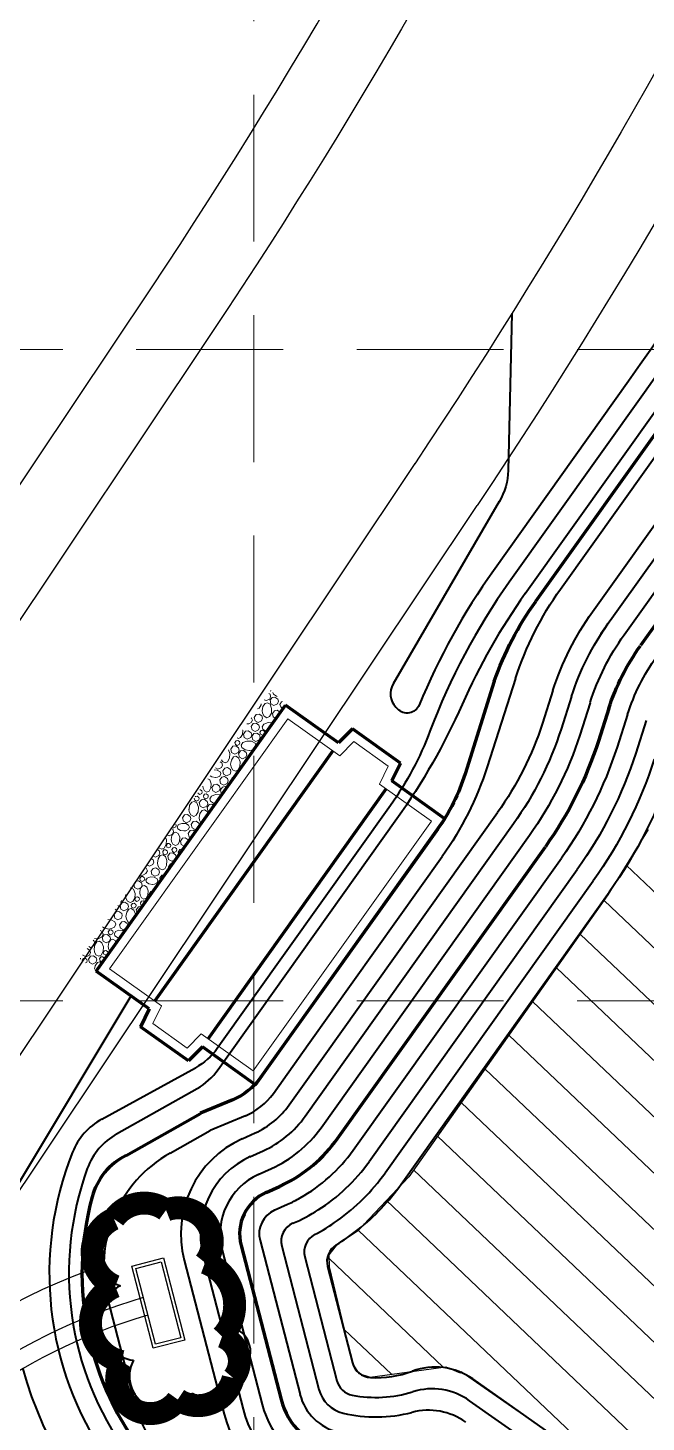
# Model space of a CAD drawing. Header units: inches. Extents: x -5337 to 1057, y 15227 to 19227.
# Drawn here: x -1975 to -1880.3, y 17062.5 to 17276 of the extents above; entities that cross this region are included whole.
import ezdxf

# ---------------------------------------------------------------- set-up
doc = ezdxf.new("R2010")
doc.units = ezdxf.units.IN
doc.header["$LTSCALE"] = 150
doc.header["$MEASUREMENT"] = 0
doc.linetypes.add('DASHED2', pattern=[0.375, 0.25, -0.125])
doc.linetypes.add('HIDDEN', pattern=[0.375, 0.25, -0.125])
for name, color, linetype in [('BASE', 7, 'Continuous'), ('COMT-MIN', 84, 'Continuous'), ('CONT-MJR', 84, 'Continuous'), ('ECB', 84, 'Continuous'), ('ESMT', 7, 'DASHED2'), ('grid', 7, 'HIDDEN'), ('Level 2', 7, 'Continuous'), ('PAVING', 7, 'Continuous'), ('ROW', 7, 'Continuous'), ('STORM', 7, 'Continuous'), ('STORM INLET', 7, 'Continuous')]:
    doc.layers.add(name, color=color, linetype=linetype)

# ---------------------------------------------------------------- blocks, each defined once
blk = doc.blocks.new('A$C18F678FE')
at = {"layer": 'BASE', "color": 170, "lineweight": 40, "const_width": 3.51}
blk.add_lwpolyline([(24.74, 19.3, 0.520567), (24.74, 19.3, 0.765195), (25.16, 29.3, 0.417879), (18.11, 33.3, 0.6649), (11.77, 25.13, 0.744833), (5.31, 15.53, 0.975642), (8.29, 5.64, 0.520567), (16.97, 2.85, 0.520567), (19.64, 8.87, 0.540264), (24.74, 19.3)], format="xyb", close=True, dxfattribs=at)

msp = doc.modelspace()

# ---------------------------------------------------------------- linework, layer by layer
at = {"color": 5}
for p, q in [((-1880.01, 17153.21), (-1886.16, 17143.2)), ((-1883.38, 17147.73), (-1807.66, 17075.73)), ((-1886.16, 17143.2), (-1916.67, 17100.03)), ((-1886.77, 17142.33), (-1811.02, 17070.31)), ((-1890.42, 17137.18), (-1814.39, 17064.88)), ((-1894.06, 17132.02), (-1817.76, 17059.46)), ((-1897.71, 17126.86), (-1821.12, 17054.04)), ((-1901.35, 17121.7), (-1824.49, 17048.61)), ((-1905, 17116.54), (-1827.86, 17043.19)), ((-1908.64, 17111.39), (-1831.22, 17037.77)), ((-1912.29, 17106.23), (-1835.05, 17032.78)), ((-1915.94, 17101.07), (-1841.27, 17030.07)), ((-1916.67, 17100.03), (-1924.46, 17091.73)), ((-1920.08, 17096.39), (-1850.11, 17029.85)), ((-1924.46, 17091.73), (-1927.77, 17089.53)), ((-1924.36, 17091.83), (-1882.69, 17052.21)), ((-1927.77, 17089.53), (-1928.89, 17088.1)), ((-1928.89, 17088.1), (-1928.84, 17086.23)), ((-1928.87, 17087.5), (-1911.41, 17070.89)), ((-1928.84, 17086.23), (-1925.29, 17071.4)), ((-1926.55, 17076.67), (-1919.33, 17069.8)), ((-1925.29, 17071.4), (-1924.29, 17069.89)), ((-1924.29, 17069.89), (-1922.6, 17069.36)), ((-1922.6, 17069.36), (-1911.01, 17070.95)), ((-1911.01, 17070.95), (-1908.82, 17069.99)), ((-1908.82, 17069.99), (-1908.63, 17070.19)), ((-1908.63, 17070.19), (-1850.43, 17029.84))]:
    msp.add_line(p, q, dxfattribs=at)
at = {"layer": 'BASE', "color": 170, "lineweight": 40}
msp.add_line((-1947.42, 17088.12), (-1947.42, 17088.12), dxfattribs=at)
msp.add_line((-1947.42, 17088.12), (-1947.42, 17088.12), dxfattribs=at)
for centre, radius, start, end in [((-1956.99, 17090.76), 5.7, 58.959, 149.6751), ((-1951.75, 17090.98), 5.19, 326.584, 116.2762), ((-1959.2, 17088.72), 5.61, 118.7895, 253.2693), ((-1949.27, 17081.44), 6.94, 321.0463, 74.5693), ((-1958.12, 17077.94), 6.04, 116.5497, 263.2696), ((-1944.92, 17073.19), 4.02, 324.9009, 74.9009), ((-1954.26, 17069.52), 5.17, 152.0513, 329.2258), ((-1947.13, 17071.75), 5.56, 241.024, 351.024)]:
    msp.add_arc(centre, radius, start, end, dxfattribs=at)
at = {"layer": 'COMT-MIN', "color": 5, "linetype": 'Continuous', "lineweight": 40}
for p, q in [((-1900.88, 17232.23), (-1901.45, 17208.2)), ((-1883.02, 17221.86), (-1903.71, 17192.82)), ((-1880.58, 17220.12), (-1901.27, 17191.08)), ((-1898.83, 17189.34), (-1878.14, 17218.38)), ((-1893.44, 17190.01), (-1874.88, 17216.06)), ((-1888.55, 17186.53), (-1869.99, 17212.58)), ((-1887.24, 17183.2), (-1867.55, 17210.84)), ((-1883.7, 17183), (-1865.1, 17209.1)), ((-1902.81, 17203.41), (-1919.05, 17175.52)), ((-1900.31, 17176.31), (-1904.66, 17162.8)), ((-1894.6, 17174.47), (-1896.2, 17169.5)), ((-1918.65, 17171.96), (-1918.38, 17171.68)), ((-1891.75, 17173.55), (-1893.35, 17168.58)), ((-1888.89, 17172.63), (-1890.49, 17167.67)), ((-1883.18, 17170.8), (-1884.78, 17165.83)), ((-1880.32, 17169.88), (-1881.92, 17164.91)), ((-1919.49, 17156.9), (-1946, 17119.68)), ((-1945.86, 17116.44), (-1918.48, 17154.87)), ((-1929.62, 17118.55), (-1903.08, 17155.8)), ((-1900.63, 17154.06), (-1932.54, 17109.28)), ((-1930.1, 17107.53), (-1898.19, 17152.32)), ((-1932.06, 17120.29), (-1911.54, 17149.1)), ((-1925.17, 17104.11), (-1893.3, 17148.84)), ((-1922.74, 17102.35), (-1890.86, 17147.1)), ((-1920.3, 17100.61), (-1888.42, 17145.36)), ((-1917.84, 17098.89), (-1885.97, 17143.62)), ((-1977.13, 17097.8), (-1959.2, 17127.72)), ((-1937.4, 17112.79), (-1932.06, 17120.29)), ((-1934.98, 17111.03), (-1929.62, 17118.55)), ((-1963.67, 17108.85), (-1949.33, 17116.72)), ((-1961.4, 17106.59), (-1949.09, 17113.53)), ((-1941.66, 17109.38), (-1947.1, 17107.1)), ((-1941.68, 17109.37), (-1947.1, 17107.1)), ((-1953.21, 17103.66), (-1947.1, 17107.1)), ((-1942.17, 17105.85), (-1940.18, 17106.75)), ((-1940.98, 17103.1), (-1938.94, 17104.02)), ((-1939.74, 17100.36), (-1937.7, 17101.29)), ((-1937.26, 17094.9), (-1935.23, 17095.82)), ((-1945.24, 17088.77), (-1939.13, 17065.18)), ((-1939.44, 17090.27), (-1933.32, 17066.69)), ((-1936.11, 17089.4), (-1930.42, 17067.44)), ((-1951.05, 17087.26), (-1944.94, 17063.68)), ((-1948.15, 17088.01), (-1942.03, 17064.43)), ((-1932.59, 17087.77), (-1927.67, 17068.79)), ((-1929.11, 17086.3), (-1925.27, 17071.52)), ((-1962.75, 17081.21), (-1958.64, 17065.4)), ((-1874.65, 17046.42), (-1906.87, 17069.07)), ((-1897.99, 17059.16), (-1907.35, 17065.74))]:
    msp.add_line(p, q, dxfattribs=at)
at = {"layer": 'COMT-MIN', "color": 5, "linetype": 'Continuous', "lineweight": 40, "extrusion": (0, 0, -1)}
for centre, radius, start, end in [((2287.79, 17510.25), 500, 199.878, 215.4686), ((2287.79, 17510.25), 497, 204.0541, 215.4688), ((1911.45, 17208.44), 10, 181.3701, 210.2223), ((1852.72, 17161), 50, 17.8315, 35.4687), ((1852.72, 17161), 44, 17.8315, 35.4687), ((1852.72, 17161), 41, 17.8315, 35.4687), ((1852.72, 17161), 38, 17.8315, 35.3799), ((1852.72, 17161), 32, 17.8315, 35.6362), ((1920.85, 17169.92), 3, 136.9966, 137.1401), ((1999.92, 17212.89), 100, 203.9085, 215.4686), ((1916.92, 17173.04), 2, 202.3823, 317.1403), ((1943.8, 17184.81), 50, 197.8318, 215.4688), ((1960.21, 17185.91), 50, 200.6314, 215.4686), ((1943.8, 17184.81), 53, 197.8318, 215.4688), ((1943.8, 17184.81), 56, 197.8318, 215.4688), ((1943.8, 17184.81), 62, 197.8318, 215.4686), ((1943.8, 17184.81), 65, 197.8318, 215.4686), ((1943.8, 17184.81), 68, 197.8318, 215.4686), ((1943.8, 17184.81), 71, 197.8318, 215.4686), ((1952.26, 17178.11), 50, 197.8316, 215.4685), ((1954.14, 17125.49), 10, 215.4686, 241.2234)]:
    msp.add_arc(centre, radius, start, end, dxfattribs=at)
at = {"layer": 'COMT-MIN', "color": 5, "linetype": 'Continuous', "lineweight": 40}
for centre, radius, start, end in [((-1819.83, 17133.05), 103, 144.5313, 157.6177), ((-1819.83, 17133.05), 100, 144.5313, 159.3686), ((-1819.83, 17133.05), 97, 144.5313, 156.0915), ((-1916.46, 17174.01), 3, 149.7777, 223.0034), ((-1954, 17122.24), 10, 299.4084, 324.5314), ((-1945.55, 17118.59), 10, 292.7526, 324.5312), ((-1945.55, 17118.59), 13, 294.3893, 324.4086), ((-1958.86, 17100.08), 10, 118.7766, 158.2421), ((-1945.55, 17118.59), 16, 294.3893, 324.5312), ((-1945.55, 17118.59), 19, 294.3893, 324.3872), ((-1956.49, 17097.88), 10, 119.4084, 160.0455), ((-1935.57, 17091.28), 16, 114.3893, 194.5402), ((-1921.71, 17085.25), 50, 158.2421, 270.6237), ((-1943.39, 17086.23), 20, 119.41, 194.5402), ((-1945.55, 17118.59), 25, 299.3493, 324.6062), ((-1921.71, 17085.25), 47, 160.0455, 271.5845), ((-1935.57, 17091.28), 13, 114.3893, 194.5402), ((-1945.55, 17118.59), 28, 302.4225, 324.5313), ((-1935.57, 17091.28), 10, 114.3893, 194.5402), ((-1945.55, 17118.59), 31, 305.3948, 324.5313), ((-1945.55, 17118.59), 34, 308.3937, 324.5908), ((-1945.55, 17118.59), 25, 294.3893, 299.3493), ((-1935.57, 17091.28), 4, 114.3893, 194.5402), ((-1945.55, 17118.59), 28, 293.4592, 302.4222), ((-1933.21, 17090.16), 3, 113.4592, 194.5402), ((-1945.55, 17118.59), 31, 297.8134, 305.3948), ((-1929.68, 17088.52), 3, 117.8134, 194.5402), ((-1945.55, 17118.59), 34, 301.5215, 308.3937), ((-1926.2, 17087.05), 3, 121.5215, 194.5402), ((-1922.37, 17072.27), 3, 194.5402, 267.0743), ((-1921.71, 17085.25), 56, 195.0043, 268.909), ((-1921.71, 17085.25), 16, 267.0743, 290.4464), ((-1912.62, 17060.89), 10, 54.8947, 110.4464), ((-1925.58, 17068.7), 5, 194.5402, 256.8422), ((-1924.76, 17069.55), 3, 194.5402, 258.9862), ((-1921.71, 17085.25), 19, 258.9862, 287.2623), ((-1913.1, 17057.56), 10, 54.8946, 107.2623), ((-1939.28, 17070.42), 20, 194.5402, 220.163), ((-1925.58, 17068.7), 14, 194.5402, 256.8422), ((-1925.58, 17068.7), 8, 194.5402, 256.8422), ((-1925.58, 17068.7), 20, 194.5402, 256.8422), ((-1925.58, 17068.7), 17, 194.5402, 256.8422), ((-1921.71, 17085.25), 22, 256.8422, 284.5713), ((-1913.66, 17054.28), 10, 54.8946, 104.5713)]:
    msp.add_arc(centre, radius, start, end, dxfattribs=at)
at = {"layer": 'CONT-MJR', "color": 5, "linetype": 'Continuous', "lineweight": 70}
for p, q in [((-1876.51, 17217.22), (-1897.24, 17188.13)), ((-1862.66, 17207.36), (-1881.19, 17181.36)), ((-1903.61, 17175.91), (-1908.04, 17161.73)), ((-1886.04, 17171.72), (-1887.63, 17166.75)), ((-1912.24, 17153.28), (-1939.35, 17115.23)), ((-1927.6, 17105.88), (-1895.75, 17150.58)), ((-1943.63, 17111.81), (-1948.54, 17109.75)), ((-1943.63, 17111.81), (-1948.54, 17109.75)), ((-1959.95, 17103.3), (-1948.58, 17109.71)), ((-1938.5, 17097.63), (-1936.46, 17098.56)), ((-1942.34, 17089.52), (-1936.22, 17065.94))]:
    msp.add_line(p, q, dxfattribs=at)
at = {"layer": 'CONT-MJR', "color": 5, "linetype": 'Continuous', "lineweight": 70, "extrusion": (0, 0, -1)}
for centre, radius, start, end in [((1856.51, 17159.11), 50, 19.6284, 35.4686), ((1852.72, 17161), 35, 17.8315, 35.5655), ((1943.8, 17184.81), 59, 197.8318, 215.4687), ((1936.68, 17170.68), 30, 197.3688, 215.4684), ((1947.5, 17121.03), 10, 215.4684, 247.248)]:
    msp.add_arc(centre, radius, start, end, dxfattribs=at)
at = {"layer": 'CONT-MJR', "color": 5, "linetype": 'Continuous', "lineweight": 70}
for centre, radius, start, end in [((-1945.55, 17118.59), 22, 296.0619, 324.6851), ((-1955.51, 17094.34), 10, 116.3641, 164.9492), ((-1921.71, 17085.25), 45, 164.9492, 272.27), ((-1935.57, 17091.28), 7, 114.3893, 194.5402), ((-1945.55, 17118.59), 22, 294.3893, 296.0619), ((-1933.69, 17094.34), 5, 116.0619, 118.2768), ((-1925.58, 17068.7), 11, 194.5402, 256.8422)]:
    msp.add_arc(centre, radius, start, end, dxfattribs=at)
at = {"layer": 'ESMT', "extrusion": (0, 0, -1)}
msp.add_arc((1931.55, 16993.86), 98, 47.9592, 70.9257, dxfattribs=at)
at = {"layer": 'grid', "color": 252, "linetype": 'HIDDEN', "lineweight": 0, "ltscale": 0.6}
for p, q in [((-1940.39, 19121.98), (-1940.39, 15630.29)), ((-5232.14, 17226.73), (952.36, 17226.73)), ((-5232.14, 17126.98), (952.36, 17126.98))]:
    msp.add_line(p, q, dxfattribs=at)
at = {"layer": 'Level 2', "color": 1, "linetype": 'Continuous', "lineweight": 13}
for p, q in [((-1938.12, 17174.05), (-1937.91, 17173.91)), ((-1937.82, 17173.58), (-1937.96, 17173.18)), ((-1937.91, 17173.91), (-1937.82, 17173.58)), ((-1937.79, 17174.42), (-1937.88, 17174.38)), ((-1937.77, 17174.49), (-1937.79, 17174.42)), ((-1937.39, 17173.94), (-1937.47, 17174.21)), ((-1936.92, 17173.61), (-1937.39, 17173.94)), ((-1936.82, 17173.59), (-1936.92, 17173.61)), ((-1939.58, 17171.78), (-1939.81, 17171.67)), ((-1939.28, 17172.31), (-1939.58, 17171.78)), ((-1939.27, 17172.43), (-1939.28, 17172.31)), ((-1939.12, 17171.38), (-1939.01, 17172.05)), ((-1939.01, 17172.05), (-1938.68, 17172.52)), ((-1938.49, 17172.94), (-1938.8, 17173.09)), ((-1938.68, 17172.52), (-1938.31, 17172.62)), ((-1937.96, 17173.18), (-1938.49, 17172.94)), ((-1938.31, 17172.62), (-1937.91, 17172.38)), ((-1937.91, 17172.99), (-1937.59, 17173.43)), ((-1937.79, 17172.46), (-1937.91, 17172.99)), ((-1937.91, 17172.38), (-1937.67, 17171.75)), ((-1937.31, 17172.22), (-1937.79, 17172.46)), ((-1937.67, 17171.75), (-1937.71, 17171.03)), ((-1937.59, 17173.43), (-1937.17, 17173.49)), ((-1936.78, 17172.46), (-1937.31, 17172.22)), ((-1937.22, 17171.4), (-1936.8, 17171.47)), ((-1937.17, 17173.49), (-1936.73, 17173.19)), ((-1936.8, 17171.47), (-1936.45, 17171.23)), ((-1936.64, 17172.86), (-1936.78, 17172.46)), ((-1936.73, 17173.19), (-1936.64, 17172.86)), ((-1936.39, 17172.35), (-1936.14, 17172.75)), ((-1936.28, 17171.99), (-1936.39, 17172.35)), ((-1936.03, 17171.81), (-1936.28, 17171.99)), ((-1936.14, 17172.75), (-1936, 17172.81)), ((-1941.15, 17169.41), (-1941.45, 17169.37)), ((-1940.78, 17169.6), (-1941.15, 17169.41)), ((-1940.8, 17170.29), (-1940.75, 17170.26)), ((-1940.79, 17168.98), (-1940.47, 17169.42)), ((-1940.61, 17169.95), (-1940.78, 17169.6)), ((-1940.75, 17170.26), (-1940.61, 17169.95)), ((-1940.47, 17169.42), (-1940.05, 17169.49)), ((-1940.34, 17170.38), (-1940.02, 17170.82)), ((-1940.21, 17169.86), (-1940.34, 17170.38)), ((-1939.74, 17169.61), (-1940.21, 17169.86)), ((-1940.05, 17169.49), (-1939.61, 17169.19)), ((-1940.02, 17170.82), (-1939.59, 17170.89)), ((-1939.2, 17169.85), (-1939.74, 17169.61)), ((-1939.59, 17170.89), (-1939.16, 17170.59)), ((-1939.06, 17170.25), (-1939.2, 17169.85)), ((-1939.16, 17170.59), (-1939.06, 17170.25)), ((-1939.06, 17171.01), (-1939.12, 17171.41)), ((-1939.1, 17168.94), (-1938.85, 17169.34)), ((-1938.83, 17170.55), (-1939.06, 17171.01)), ((-1938.85, 17169.34), (-1938.22, 17169.59)), ((-1938.4, 17170.33), (-1938.83, 17170.55)), ((-1938.01, 17170.5), (-1938.4, 17170.33)), ((-1938.22, 17169.59), (-1937.64, 17169.55)), ((-1937.71, 17171.03), (-1938.01, 17170.5)), ((-1937.55, 17170.96), (-1937.22, 17171.4)), ((-1937.42, 17170.44), (-1937.55, 17170.96)), ((-1937.12, 17170.28), (-1937.42, 17170.44)), ((-1942.75, 17167.14), (-1942.96, 17167.24)), ((-1942.41, 17167.29), (-1942.75, 17167.14)), ((-1942.14, 17167.77), (-1942.41, 17167.29)), ((-1942.1, 17168.41), (-1942.14, 17167.77)), ((-1942.11, 17168.44), (-1942.1, 17168.41)), ((-1941.99, 17167.83), (-1941.67, 17168.27)), ((-1941.87, 17167.3), (-1941.99, 17167.83)), ((-1941.39, 17167.06), (-1941.87, 17167.3)), ((-1941.67, 17168.27), (-1941.25, 17168.34)), ((-1940.86, 17167.3), (-1941.39, 17167.06)), ((-1941.25, 17168.34), (-1940.81, 17168.03)), ((-1940.72, 17167.7), (-1940.86, 17167.3)), ((-1940.81, 17168.03), (-1940.72, 17167.7)), ((-1940.67, 17168.46), (-1940.79, 17168.98)), ((-1940.69, 17167.47), (-1940.37, 17167.91)), ((-1940.57, 17166.95), (-1940.69, 17167.47)), ((-1940.19, 17168.22), (-1940.67, 17168.46)), ((-1940.37, 17167.91), (-1939.95, 17167.98)), ((-1939.66, 17168.46), (-1940.19, 17168.22)), ((-1939.95, 17167.98), (-1939.51, 17167.68)), ((-1939.52, 17168.86), (-1939.66, 17168.46)), ((-1939.61, 17169.19), (-1939.52, 17168.86)), ((-1939.42, 17167.34), (-1939.56, 17166.94)), ((-1939.51, 17167.68), (-1939.42, 17167.34)), ((-1939.45, 17168.11), (-1939.26, 17168.37)), ((-1939.38, 17167.79), (-1939.45, 17168.11)), ((-1939.09, 17167.65), (-1939.38, 17167.79)), ((-1939.26, 17168.37), (-1939, 17168.41)), ((-1938.99, 17168.58), (-1939.1, 17168.94)), ((-1938.94, 17167.71), (-1939.09, 17167.65)), ((-1939, 17168.41), (-1938.74, 17168.23)), ((-1938.55, 17168.27), (-1938.99, 17168.58)), ((-1938.74, 17168.23), (-1938.7, 17168.06)), ((-1944.27, 17165.4), (-1944.05, 17164.83)), ((-1943.92, 17165.51), (-1943.6, 17165.95)), ((-1943.79, 17164.99), (-1943.92, 17165.51)), ((-1943.6, 17165.95), (-1943.17, 17166.02)), ((-1943.3, 17166.54), (-1943.11, 17166.81)), ((-1943.22, 17166.23), (-1943.3, 17166.54)), ((-1942.94, 17166.08), (-1943.22, 17166.23)), ((-1943.17, 17166.02), (-1942.73, 17165.72)), ((-1943.11, 17166.81), (-1942.85, 17166.85)), ((-1942.62, 17166.23), (-1942.94, 17166.08)), ((-1942.85, 17166.85), (-1942.59, 17166.67)), ((-1942.64, 17165.38), (-1942.78, 17164.98)), ((-1942.74, 17164.79), (-1942.42, 17165.23)), ((-1942.73, 17165.72), (-1942.64, 17165.38)), ((-1942.53, 17166.47), (-1942.62, 17166.23)), ((-1942.59, 17166.67), (-1942.53, 17166.47)), ((-1942.42, 17165.23), (-1941.99, 17165.3)), ((-1942.32, 17166.11), (-1942.07, 17166.51)), ((-1942.22, 17165.75), (-1942.32, 17166.11)), ((-1941.74, 17165.41), (-1942.22, 17165.75)), ((-1942.07, 17166.51), (-1941.44, 17166.76)), ((-1941.99, 17165.3), (-1941.55, 17165)), ((-1941.07, 17165.31), (-1941.74, 17165.41)), ((-1941.44, 17166.76), (-1940.73, 17166.71)), ((-1940.7, 17165.37), (-1941.1, 17165.31)), ((-1940.73, 17166.71), (-1940.2, 17166.41)), ((-1940.56, 17165.44), (-1940.7, 17165.37)), ((-1940.09, 17166.7), (-1940.57, 17166.95)), ((-1940.2, 17166.41), (-1940.07, 17166.13)), ((-1939.56, 17166.94), (-1940.09, 17166.7)), ((-1945.56, 17163.59), (-1945.3, 17163.42)), ((-1945.21, 17163.08), (-1945.35, 17162.68)), ((-1945.21, 17163.63), (-1945.34, 17163.89)), ((-1945.3, 17163.42), (-1945.21, 17163.08)), ((-1944.78, 17163.41), (-1945.21, 17163.63)), ((-1944.4, 17163.58), (-1944.78, 17163.41)), ((-1944.1, 17164.11), (-1944.4, 17163.58)), ((-1944.05, 17164.83), (-1944.1, 17164.11)), ((-1943.94, 17163.19), (-1943.83, 17163.85)), ((-1943.88, 17162.81), (-1943.94, 17163.22)), ((-1943.83, 17163.85), (-1943.5, 17164.33)), ((-1943.31, 17164.74), (-1943.79, 17164.99)), ((-1943.5, 17164.33), (-1943.13, 17164.43)), ((-1942.78, 17164.98), (-1943.31, 17164.74)), ((-1943.13, 17164.43), (-1942.73, 17164.19)), ((-1942.61, 17164.27), (-1942.74, 17164.79)), ((-1942.73, 17164.19), (-1942.49, 17163.56)), ((-1942.13, 17164.02), (-1942.61, 17164.27)), ((-1942.49, 17163.56), (-1942.54, 17162.84)), ((-1941.6, 17164.27), (-1942.13, 17164.02)), ((-1941.46, 17164.66), (-1941.6, 17164.27)), ((-1941.55, 17165), (-1941.46, 17164.66)), ((-1947.43, 17160.96), (-1947.14, 17160.79)), ((-1947.14, 17160.79), (-1946.92, 17160.22)), ((-1946.82, 17161.26), (-1947.08, 17161.44)), ((-1946.28, 17161.17), (-1946.82, 17161.26)), ((-1946.45, 17162.34), (-1946, 17162.31)), ((-1945.98, 17161.22), (-1946.3, 17161.17)), ((-1945.88, 17162.44), (-1946.24, 17162.63)), ((-1946, 17162.31), (-1945.57, 17162.06)), ((-1945.61, 17161.4), (-1945.98, 17161.22)), ((-1945.35, 17162.68), (-1945.88, 17162.44)), ((-1945.62, 17160.79), (-1945.29, 17161.23)), ((-1945.49, 17160.27), (-1945.62, 17160.79)), ((-1945.43, 17161.76), (-1945.61, 17161.4)), ((-1945.57, 17162.06), (-1945.43, 17161.76)), ((-1945.29, 17161.23), (-1944.87, 17161.3)), ((-1945.16, 17162.18), (-1944.84, 17162.62)), ((-1945.04, 17161.66), (-1945.16, 17162.18)), ((-1944.56, 17161.42), (-1945.04, 17161.66)), ((-1944.87, 17161.3), (-1944.43, 17161)), ((-1944.84, 17162.62), (-1944.42, 17162.69)), ((-1944.03, 17161.66), (-1944.56, 17161.42)), ((-1944.43, 17161), (-1944.34, 17160.66)), ((-1944.42, 17162.69), (-1943.98, 17162.39)), ((-1943.89, 17162.06), (-1944.03, 17161.66)), ((-1943.98, 17162.39), (-1943.89, 17162.06)), ((-1943.92, 17160.75), (-1943.67, 17161.15)), ((-1943.65, 17162.36), (-1943.88, 17162.81)), ((-1943.67, 17161.15), (-1943.59, 17161.19)), ((-1943.22, 17162.14), (-1943.65, 17162.36)), ((-1942.83, 17162.31), (-1943.22, 17162.14)), ((-1942.54, 17162.84), (-1942.83, 17162.31)), ((-1948.9, 17158.72), (-1948.93, 17158.84)), ((-1948.64, 17158.58), (-1948.9, 17158.72)), ((-1948.64, 17159.26), (-1948.56, 17159.27)), ((-1948.35, 17158.71), (-1948.64, 17158.58)), ((-1948.56, 17159.27), (-1948.33, 17159.11)), ((-1948.28, 17158.93), (-1948.35, 17158.71)), ((-1948.33, 17159.11), (-1948.28, 17158.93)), ((-1948.17, 17159.55), (-1948.22, 17159.85)), ((-1947.96, 17159.14), (-1948.17, 17159.55)), ((-1947.57, 17158.94), (-1947.96, 17159.14)), ((-1947.93, 17158.62), (-1947.67, 17158.66)), ((-1947.67, 17158.66), (-1947.41, 17158.48)), ((-1947.23, 17159.1), (-1947.57, 17158.94)), ((-1946.96, 17159.57), (-1947.23, 17159.1)), ((-1946.92, 17160.22), (-1946.96, 17159.57)), ((-1946.82, 17159.63), (-1946.5, 17160.07)), ((-1946.69, 17159.11), (-1946.82, 17159.63)), ((-1946.21, 17158.86), (-1946.69, 17159.11)), ((-1946.5, 17160.07), (-1946.07, 17160.14)), ((-1945.68, 17159.11), (-1946.21, 17158.86)), ((-1946.07, 17160.14), (-1945.63, 17159.84)), ((-1945.54, 17159.51), (-1945.68, 17159.11)), ((-1945.63, 17159.84), (-1945.54, 17159.51)), ((-1945.52, 17159.27), (-1945.19, 17159.71)), ((-1945.39, 17158.75), (-1945.52, 17159.27)), ((-1945.01, 17160.02), (-1945.49, 17160.27)), ((-1945.34, 17158.72), (-1945.39, 17158.75)), ((-1945.19, 17159.71), (-1944.77, 17159.78)), ((-1944.48, 17160.26), (-1945.01, 17160.02)), ((-1944.77, 17159.78), (-1944.64, 17159.7)), ((-1944.34, 17160.66), (-1944.48, 17160.26)), ((-1943.91, 17160.73), (-1943.92, 17160.75)), ((-1950.32, 17156.27), (-1950.22, 17156.93)), ((-1950.22, 17156.93), (-1949.88, 17157.41)), ((-1949.88, 17157.41), (-1949.52, 17157.51)), ((-1949.45, 17157.7), (-1949.53, 17158.01)), ((-1949.52, 17157.51), (-1949.12, 17157.27)), ((-1949.17, 17157.55), (-1949.45, 17157.7)), ((-1949.38, 17158.21), (-1949.34, 17158.27)), ((-1949.34, 17158.27), (-1949.08, 17158.32)), ((-1948.85, 17157.69), (-1949.17, 17157.55)), ((-1949.12, 17157.27), (-1948.87, 17156.64)), ((-1949.08, 17158.32), (-1948.82, 17158.13)), ((-1948.87, 17156.64), (-1948.92, 17155.92)), ((-1948.76, 17157.93), (-1948.85, 17157.69)), ((-1948.82, 17158.13), (-1948.76, 17157.93)), ((-1948.74, 17157.32), (-1948.42, 17157.76)), ((-1948.62, 17156.79), (-1948.74, 17157.32)), ((-1948.14, 17156.55), (-1948.62, 17156.79)), ((-1948.42, 17157.76), (-1947.99, 17157.83)), ((-1947.6, 17156.79), (-1948.14, 17156.55)), ((-1948.12, 17158.35), (-1947.93, 17158.62)), ((-1948.05, 17158.04), (-1948.12, 17158.35)), ((-1947.76, 17157.89), (-1948.05, 17158.04)), ((-1947.99, 17157.83), (-1947.56, 17157.52)), ((-1947.44, 17158.04), (-1947.76, 17157.89)), ((-1947.46, 17157.19), (-1947.6, 17156.79)), ((-1947.56, 17157.52), (-1947.46, 17157.19)), ((-1947.56, 17156.6), (-1947.24, 17157.04)), ((-1947.43, 17156.08), (-1947.56, 17156.6)), ((-1947.36, 17158.27), (-1947.44, 17158.04)), ((-1947.41, 17158.48), (-1947.36, 17158.27)), ((-1947.24, 17157.04), (-1946.81, 17157.11)), ((-1947.14, 17157.92), (-1946.9, 17158.32)), ((-1947.04, 17157.56), (-1947.14, 17157.92)), ((-1946.57, 17157.22), (-1947.04, 17157.56)), ((-1946.9, 17158.32), (-1946.27, 17158.57)), ((-1946.81, 17157.11), (-1946.59, 17156.96)), ((-1946.42, 17157.2), (-1946.57, 17157.22)), ((-1946.27, 17158.57), (-1945.55, 17158.52)), ((-1945.55, 17158.52), (-1945.5, 17158.49)), ((-1951.31, 17155.01), (-1950.99, 17155.45)), ((-1951.18, 17154.49), (-1951.31, 17155.01)), ((-1950.7, 17154.25), (-1951.18, 17154.49)), ((-1950.99, 17155.45), (-1950.56, 17155.52)), ((-1950.17, 17154.49), (-1950.7, 17154.25)), ((-1950.56, 17155.52), (-1950.12, 17155.22)), ((-1950.27, 17155.89), (-1950.33, 17156.3)), ((-1950.04, 17155.44), (-1950.27, 17155.89)), ((-1950.03, 17154.89), (-1950.17, 17154.49)), ((-1950.12, 17155.22), (-1950.03, 17154.89)), ((-1949.6, 17155.22), (-1950.04, 17155.44)), ((-1949.98, 17153.99), (-1949.66, 17154.43)), ((-1949.66, 17154.43), (-1949.24, 17154.5)), ((-1949.22, 17155.39), (-1949.6, 17155.22)), ((-1949.24, 17154.5), (-1948.8, 17154.2)), ((-1948.92, 17155.92), (-1949.22, 17155.39)), ((-1948.76, 17154.99), (-1948.66, 17155.66)), ((-1948.7, 17154.62), (-1948.76, 17155.02)), ((-1948.52, 17154.25), (-1948.7, 17154.62)), ((-1948.66, 17155.66), (-1948.32, 17156.13)), ((-1948.32, 17156.13), (-1947.96, 17156.24)), ((-1947.96, 17156.24), (-1947.56, 17155.99)), ((-1947.56, 17155.99), (-1947.46, 17155.74)), ((-1947.28, 17156), (-1947.43, 17156.08)), ((-1953.36, 17152.26), (-1953.54, 17152.36)), ((-1952.83, 17152.51), (-1953.36, 17152.26)), ((-1953.05, 17151.69), (-1952.95, 17152.3)), ((-1952.95, 17152.3), (-1952.65, 17152.72)), ((-1952.87, 17153.3), (-1952.78, 17153.24)), ((-1952.69, 17152.91), (-1952.83, 17152.51)), ((-1952.78, 17153.24), (-1952.69, 17152.91)), ((-1952.68, 17153.45), (-1952.74, 17153.48)), ((-1952.36, 17153.6), (-1952.68, 17153.45)), ((-1952.65, 17152.72), (-1952.32, 17152.81)), ((-1952.28, 17153.84), (-1952.36, 17153.6)), ((-1952.34, 17154.05), (-1952.33, 17154.04)), ((-1952.33, 17154.04), (-1952.28, 17153.84)), ((-1952.32, 17152.81), (-1951.96, 17152.59)), ((-1952.11, 17153.63), (-1951.91, 17153.95)), ((-1952.02, 17153.33), (-1952.11, 17153.63)), ((-1951.64, 17153.06), (-1952.02, 17153.33)), ((-1951.96, 17152.59), (-1951.74, 17152.03)), ((-1951.91, 17153.95), (-1951.4, 17154.15)), ((-1951.1, 17152.98), (-1951.64, 17153.06)), ((-1951.4, 17154.15), (-1950.82, 17154.11)), ((-1950.8, 17153.02), (-1951.12, 17152.98)), ((-1950.82, 17154.11), (-1950.39, 17153.87)), ((-1950.43, 17153.21), (-1950.8, 17153.02)), ((-1950.44, 17152.6), (-1950.12, 17153.04)), ((-1950.31, 17152.07), (-1950.44, 17152.6)), ((-1950.25, 17153.56), (-1950.43, 17153.21)), ((-1950.39, 17153.87), (-1950.25, 17153.56)), ((-1950.12, 17153.04), (-1949.69, 17153.11)), ((-1949.86, 17153.47), (-1949.98, 17153.99)), ((-1949.38, 17153.22), (-1949.86, 17153.47)), ((-1949.69, 17153.11), (-1949.45, 17152.94)), ((-1949.19, 17153.31), (-1949.38, 17153.22)), ((-1948.8, 17154.2), (-1948.73, 17153.95)), ((-1955.13, 17150.13), (-1954.87, 17149.95)), ((-1954.49, 17150.2), (-1954.92, 17150.42)), ((-1954.11, 17150.37), (-1954.49, 17150.2)), ((-1954.16, 17150.08), (-1953.9, 17150.12)), ((-1953.81, 17150.9), (-1954.11, 17150.37)), ((-1953.9, 17150.12), (-1953.64, 17149.94)), ((-1953.87, 17151.9), (-1953.76, 17151.62)), ((-1953.76, 17151.62), (-1953.81, 17150.9)), ((-1953.79, 17150.8), (-1953.62, 17151.04)), ((-1953.72, 17150.52), (-1953.79, 17150.8)), ((-1953.46, 17150.39), (-1953.72, 17150.52)), ((-1953.62, 17151.04), (-1953.39, 17151.08)), ((-1953.18, 17150.52), (-1953.46, 17150.39)), ((-1953.39, 17151.08), (-1953.15, 17150.92)), ((-1953.1, 17150.74), (-1953.18, 17150.52)), ((-1953.15, 17150.92), (-1953.1, 17150.74)), ((-1953, 17151.36), (-1953.05, 17151.72)), ((-1952.79, 17150.95), (-1953, 17151.36)), ((-1952.94, 17150.16), (-1952.75, 17150.42)), ((-1952.87, 17149.84), (-1952.94, 17150.16)), ((-1952.4, 17150.75), (-1952.79, 17150.95)), ((-1952.75, 17150.42), (-1952.49, 17150.46)), ((-1952.49, 17150.46), (-1952.23, 17150.28)), ((-1952.05, 17150.91), (-1952.4, 17150.75)), ((-1952.23, 17150.28), (-1952.18, 17150.08)), ((-1951.78, 17151.38), (-1952.05, 17150.91)), ((-1951.96, 17149.73), (-1951.72, 17150.13)), ((-1951.74, 17152.03), (-1951.78, 17151.38)), ((-1951.72, 17150.13), (-1951.34, 17150.27)), ((-1951.64, 17151.44), (-1951.32, 17151.88)), ((-1951.51, 17150.92), (-1951.64, 17151.44)), ((-1951.05, 17150.68), (-1951.51, 17150.92)), ((-1951.32, 17151.88), (-1950.89, 17151.95)), ((-1950.89, 17151.95), (-1950.45, 17151.65)), ((-1950.45, 17151.65), (-1950.43, 17151.56)), ((-1950.13, 17151.98), (-1950.31, 17152.07)), ((-1956.09, 17148.77), (-1955.8, 17148.57)), ((-1955.7, 17148.23), (-1955.84, 17147.83)), ((-1955.45, 17148.97), (-1955.82, 17149.16)), ((-1955.8, 17148.57), (-1955.7, 17148.23)), ((-1954.92, 17149.22), (-1955.45, 17148.97)), ((-1955.15, 17148.07), (-1955.04, 17148.74)), ((-1955.09, 17147.7), (-1955.15, 17148.1)), ((-1955.04, 17148.74), (-1954.71, 17149.21)), ((-1954.78, 17149.61), (-1954.92, 17149.22)), ((-1954.87, 17149.95), (-1954.78, 17149.61)), ((-1954.71, 17149.21), (-1954.34, 17149.32)), ((-1954.35, 17149.82), (-1954.16, 17150.08)), ((-1954.28, 17149.5), (-1954.35, 17149.82)), ((-1954.34, 17149.32), (-1953.94, 17149.07)), ((-1953.99, 17149.35), (-1954.28, 17149.5)), ((-1953.67, 17149.5), (-1953.99, 17149.35)), ((-1953.94, 17149.07), (-1953.69, 17148.44)), ((-1953.69, 17148.44), (-1953.74, 17147.72)), ((-1953.59, 17149.74), (-1953.67, 17149.5)), ((-1953.64, 17149.94), (-1953.59, 17149.74)), ((-1953.56, 17149.12), (-1953.24, 17149.56)), ((-1953.44, 17148.6), (-1953.56, 17149.12)), ((-1952.96, 17148.36), (-1953.44, 17148.6)), ((-1953.24, 17149.56), (-1952.82, 17149.63)), ((-1953.14, 17147.94), (-1952.97, 17147.99)), ((-1952.59, 17148.52), (-1952.96, 17148.36)), ((-1952.58, 17149.7), (-1952.87, 17149.84)), ((-1952.82, 17149.63), (-1952.38, 17149.33)), ((-1952.26, 17149.84), (-1952.58, 17149.7)), ((-1952.38, 17149.33), (-1952.29, 17149)), ((-1952.29, 17149), (-1952.32, 17148.9)), ((-1952.18, 17150.08), (-1952.26, 17149.84)), ((-1951.9, 17149.5), (-1951.96, 17149.73)), ((-1957.75, 17146.16), (-1957.93, 17146.19)), ((-1957.87, 17145.72), (-1957.67, 17145.99)), ((-1957.38, 17146.22), (-1957.78, 17146.16)), ((-1957.67, 17145.99), (-1957.42, 17146.03)), ((-1957.42, 17146.03), (-1957.16, 17145.85)), ((-1956.92, 17146.45), (-1957.38, 17146.22)), ((-1957.16, 17145.85), (-1957.1, 17145.64)), ((-1957.08, 17147.39), (-1956.87, 17147.27)), ((-1956.7, 17146.89), (-1956.92, 17146.45)), ((-1956.87, 17147.27), (-1956.7, 17146.89)), ((-1956.38, 17147.59), (-1956.78, 17147.8)), ((-1956.73, 17145.76), (-1956.22, 17145.96)), ((-1955.84, 17147.83), (-1956.38, 17147.59)), ((-1956.22, 17145.96), (-1955.64, 17145.92)), ((-1956.13, 17146.82), (-1955.81, 17147.26)), ((-1956, 17146.3), (-1956.13, 17146.82)), ((-1955.53, 17146.05), (-1956, 17146.3)), ((-1955.81, 17147.26), (-1955.38, 17147.33)), ((-1955.64, 17145.92), (-1955.21, 17145.68)), ((-1954.99, 17146.29), (-1955.53, 17146.05)), ((-1955.38, 17147.33), (-1954.95, 17147.03)), ((-1954.86, 17147.24), (-1955.09, 17147.7)), ((-1954.85, 17146.69), (-1954.99, 17146.29)), ((-1954.95, 17147.03), (-1954.85, 17146.69)), ((-1954.42, 17147.02), (-1954.86, 17147.24)), ((-1954.81, 17145.8), (-1954.49, 17146.24)), ((-1954.49, 17146.24), (-1954.18, 17146.29)), ((-1954.04, 17147.2), (-1954.42, 17147.02)), ((-1953.74, 17147.72), (-1954.04, 17147.2)), ((-1953.52, 17147.22), (-1953.48, 17147.47)), ((-1953.48, 17147.47), (-1953.14, 17147.94)), ((-1959.28, 17144.29), (-1959.23, 17144.3)), ((-1959.23, 17144.3), (-1958.83, 17144.06)), ((-1958.83, 17144.06), (-1958.58, 17143.43)), ((-1958.79, 17144.84), (-1958.47, 17145.28)), ((-1958.66, 17144.32), (-1958.79, 17144.84)), ((-1958.18, 17144.07), (-1958.66, 17144.32)), ((-1958.47, 17145.28), (-1958.04, 17145.35)), ((-1957.65, 17144.31), (-1958.18, 17144.07)), ((-1958.04, 17145.35), (-1957.6, 17145.05)), ((-1957.79, 17145.41), (-1957.87, 17145.72)), ((-1957.87, 17143.5), (-1957.78, 17144.1)), ((-1957.51, 17145.26), (-1957.79, 17145.41)), ((-1957.78, 17144.1), (-1957.47, 17144.53)), ((-1957.51, 17144.71), (-1957.65, 17144.31)), ((-1957.6, 17145.05), (-1957.51, 17144.71)), ((-1957.19, 17145.41), (-1957.51, 17145.26)), ((-1957.47, 17144.53), (-1957.14, 17144.62)), ((-1957.1, 17145.64), (-1957.19, 17145.41)), ((-1957.14, 17144.62), (-1956.79, 17144.4)), ((-1956.93, 17145.44), (-1956.73, 17145.76)), ((-1956.85, 17145.14), (-1956.93, 17145.44)), ((-1956.46, 17144.87), (-1956.85, 17145.14)), ((-1956.79, 17144.4), (-1956.56, 17143.83)), ((-1956.56, 17143.83), (-1956.61, 17143.19)), ((-1955.92, 17144.78), (-1956.46, 17144.87)), ((-1956.46, 17143.25), (-1956.14, 17143.69)), ((-1956.14, 17143.69), (-1956.01, 17143.71)), ((-1955.62, 17144.83), (-1955.95, 17144.78)), ((-1955.25, 17145.02), (-1955.62, 17144.83)), ((-1955.07, 17145.37), (-1955.25, 17145.02)), ((-1955.21, 17145.68), (-1955.07, 17145.37)), ((-1954.74, 17145.5), (-1954.81, 17145.8)), ((-1961.22, 17141.57), (-1961.14, 17141.51)), ((-1960.88, 17141.55), (-1960.56, 17141.99)), ((-1960.73, 17142.15), (-1960.84, 17142.1)), ((-1960.65, 17142.36), (-1960.73, 17142.15)), ((-1960.56, 17141.99), (-1960.13, 17142.06)), ((-1960.13, 17142.06), (-1959.69, 17141.76)), ((-1960.04, 17143.06), (-1960, 17143.28)), ((-1959.98, 17142.68), (-1960.04, 17143.09)), ((-1959.75, 17142.23), (-1959.98, 17142.68)), ((-1959.31, 17142.01), (-1959.75, 17142.23)), ((-1959.69, 17141.76), (-1959.6, 17141.42)), ((-1958.93, 17142.18), (-1959.31, 17142.01)), ((-1959.17, 17141.62), (-1958.98, 17141.89)), ((-1959.1, 17141.31), (-1959.17, 17141.62)), ((-1958.98, 17141.89), (-1958.73, 17141.93)), ((-1958.63, 17142.71), (-1958.93, 17142.18)), ((-1958.73, 17141.93), (-1958.46, 17141.75)), ((-1958.58, 17143.43), (-1958.63, 17142.71)), ((-1958.61, 17142.61), (-1958.44, 17142.85)), ((-1958.55, 17142.33), (-1958.61, 17142.61)), ((-1958.29, 17142.2), (-1958.55, 17142.33)), ((-1958.46, 17141.75), (-1958.41, 17141.55)), ((-1958.44, 17142.85), (-1958.21, 17142.89)), ((-1958, 17142.33), (-1958.29, 17142.2)), ((-1958.21, 17142.89), (-1957.97, 17142.72)), ((-1957.92, 17142.54), (-1958, 17142.33)), ((-1957.97, 17142.72), (-1957.92, 17142.54)), ((-1957.82, 17143.17), (-1957.87, 17143.53)), ((-1957.61, 17142.75), (-1957.82, 17143.17)), ((-1957.77, 17141.96), (-1957.57, 17142.23)), ((-1957.69, 17141.65), (-1957.77, 17141.96)), ((-1957.53, 17141.57), (-1957.69, 17141.65)), ((-1957.22, 17142.56), (-1957.61, 17142.75)), ((-1957.57, 17142.23), (-1957.32, 17142.27)), ((-1957.32, 17142.27), (-1957.13, 17142.14)), ((-1956.88, 17142.71), (-1957.22, 17142.56)), ((-1956.61, 17143.19), (-1956.88, 17142.71)), ((-1956.43, 17143.12), (-1956.46, 17143.25)), ((-1961.8, 17140.17), (-1961.48, 17140.6)), ((-1961.68, 17139.64), (-1961.8, 17140.17)), ((-1961.2, 17139.4), (-1961.68, 17139.64)), ((-1961.48, 17140.92), (-1961.62, 17141)), ((-1961.16, 17141.07), (-1961.48, 17140.92)), ((-1961.48, 17140.6), (-1961.05, 17140.67)), ((-1960.67, 17139.64), (-1961.2, 17139.4)), ((-1961.08, 17141.31), (-1961.16, 17141.07)), ((-1961.14, 17141.51), (-1961.08, 17141.31)), ((-1961.05, 17140.67), (-1960.62, 17140.37)), ((-1960.75, 17141.03), (-1960.88, 17141.55)), ((-1960.28, 17140.78), (-1960.75, 17141.03)), ((-1960.53, 17140.04), (-1960.67, 17139.64)), ((-1960.62, 17140.37), (-1960.53, 17140.04)), ((-1959.74, 17141.02), (-1960.28, 17140.78)), ((-1959.97, 17139.88), (-1959.86, 17140.55)), ((-1959.91, 17139.51), (-1959.97, 17139.91)), ((-1959.68, 17139.05), (-1959.91, 17139.51)), ((-1959.86, 17140.55), (-1959.53, 17141.02)), ((-1959.6, 17141.42), (-1959.74, 17141.02)), ((-1959.53, 17141.02), (-1959.16, 17141.12)), ((-1959.16, 17141.12), (-1958.76, 17140.88)), ((-1958.81, 17141.16), (-1959.1, 17141.31)), ((-1958.49, 17141.31), (-1958.81, 17141.16)), ((-1958.76, 17140.88), (-1958.52, 17140.25)), ((-1958.52, 17140.25), (-1958.52, 17140.18)), ((-1958.41, 17141.55), (-1958.49, 17141.31)), ((-1958.39, 17140.93), (-1958.06, 17141.37)), ((-1958.29, 17140.51), (-1958.39, 17140.93)), ((-1958.06, 17141.37), (-1957.64, 17141.44)), ((-1957.64, 17141.44), (-1957.63, 17141.43)), ((-1963.94, 17137.74), (-1963.64, 17137.57)), ((-1963.64, 17137.57), (-1963.47, 17137.19)), ((-1963.24, 17138.08), (-1963.55, 17138.29)), ((-1962.57, 17137.97), (-1963.24, 17138.08)), ((-1962.75, 17139.41), (-1962.22, 17139.37)), ((-1962.69, 17137.53), (-1962.5, 17137.79)), ((-1962.61, 17137.21), (-1962.69, 17137.53)), ((-1962.2, 17138.03), (-1962.6, 17137.97)), ((-1962.5, 17137.79), (-1962.24, 17137.83)), ((-1962.24, 17137.83), (-1961.98, 17137.65)), ((-1962.22, 17139.37), (-1961.7, 17139.07)), ((-1961.74, 17138.26), (-1962.2, 17138.03)), ((-1961.92, 17137.45), (-1962.01, 17137.21)), ((-1961.98, 17137.65), (-1961.92, 17137.45)), ((-1961.75, 17137.24), (-1961.55, 17137.57)), ((-1961.52, 17138.69), (-1961.74, 17138.26)), ((-1961.7, 17139.07), (-1961.52, 17138.69)), ((-1961.55, 17137.57), (-1961.05, 17137.77)), ((-1961.05, 17137.77), (-1960.46, 17137.73)), ((-1960.95, 17138.63), (-1960.63, 17139.07)), ((-1960.83, 17138.1), (-1960.95, 17138.63)), ((-1960.35, 17137.86), (-1960.83, 17138.1)), ((-1960.63, 17139.07), (-1960.2, 17139.14)), ((-1960.46, 17137.73), (-1960.32, 17137.65)), ((-1960.09, 17137.98), (-1960.35, 17137.86)), ((-1960.2, 17139.14), (-1959.77, 17138.83)), ((-1959.77, 17138.83), (-1959.69, 17138.54)), ((-1959.42, 17138.92), (-1959.68, 17139.05)), ((-1965.41, 17135.15), (-1965.68, 17135.29)), ((-1964.88, 17135.39), (-1965.41, 17135.15)), ((-1965, 17136.24), (-1964.83, 17136.12)), ((-1964.74, 17135.79), (-1964.88, 17135.39)), ((-1964.86, 17134.86), (-1964.75, 17135.53)), ((-1964.83, 17136.12), (-1964.74, 17135.79)), ((-1964.52, 17136.47), (-1964.81, 17136.51)), ((-1964.75, 17135.53), (-1964.42, 17136)), ((-1964.15, 17136.52), (-1964.55, 17136.47)), ((-1964.42, 17136), (-1964.05, 17136.11)), ((-1963.69, 17136.75), (-1964.15, 17136.52)), ((-1964.05, 17136.11), (-1963.65, 17135.86)), ((-1963.47, 17137.19), (-1963.69, 17136.75)), ((-1963.65, 17135.86), (-1963.41, 17135.23)), ((-1963.61, 17136.65), (-1963.29, 17137.09)), ((-1963.48, 17136.12), (-1963.61, 17136.65)), ((-1963.01, 17135.88), (-1963.48, 17136.12)), ((-1963.41, 17135.23), (-1963.46, 17134.52)), ((-1963.29, 17137.09), (-1962.86, 17137.15)), ((-1962.47, 17136.12), (-1963.01, 17135.88)), ((-1962.86, 17137.15), (-1962.42, 17136.85)), ((-1962.69, 17135.31), (-1962.6, 17135.91)), ((-1962.33, 17137.07), (-1962.61, 17137.21)), ((-1962.6, 17135.91), (-1962.29, 17136.33)), ((-1962.33, 17136.52), (-1962.47, 17136.12)), ((-1962.42, 17136.85), (-1962.33, 17136.52)), ((-1962.01, 17137.21), (-1962.33, 17137.07)), ((-1962.29, 17136.33), (-1961.97, 17136.43)), ((-1961.97, 17136.43), (-1961.61, 17136.21)), ((-1961.67, 17136.95), (-1961.75, 17137.24)), ((-1961.29, 17136.67), (-1961.67, 17136.95)), ((-1961.61, 17136.21), (-1961.51, 17135.97)), ((-1961.04, 17136.64), (-1961.29, 17136.67)), ((-1966.93, 17133.53), (-1966.94, 17133.37)), ((-1966.67, 17133.19), (-1966.48, 17133.45)), ((-1966.66, 17133.17), (-1966.67, 17133.19)), ((-1966.56, 17133.96), (-1966.58, 17134.03)), ((-1966.08, 17133.72), (-1966.56, 17133.96)), ((-1966.48, 17133.45), (-1966.22, 17133.5)), ((-1966.22, 17133.5), (-1965.96, 17133.32)), ((-1965.55, 17133.96), (-1966.08, 17133.72)), ((-1965.9, 17133.11), (-1965.99, 17132.87)), ((-1965.96, 17133.32), (-1965.9, 17133.11)), ((-1965.91, 17134.97), (-1965.5, 17134.69)), ((-1965.7, 17133.35), (-1965.38, 17133.79)), ((-1965.58, 17132.83), (-1965.7, 17133.35)), ((-1965.41, 17134.36), (-1965.55, 17133.96)), ((-1965.5, 17134.69), (-1965.41, 17134.36)), ((-1965.38, 17133.79), (-1964.95, 17133.86)), ((-1964.95, 17133.86), (-1964.52, 17133.56)), ((-1964.8, 17134.49), (-1964.86, 17134.89)), ((-1964.57, 17134.03), (-1964.8, 17134.49)), ((-1964.14, 17133.82), (-1964.57, 17134.03)), ((-1964.42, 17133.23), (-1964.57, 17132.83)), ((-1964.52, 17133.56), (-1964.42, 17133.23)), ((-1963.75, 17133.99), (-1964.14, 17133.82)), ((-1964, 17133.43), (-1963.8, 17133.69)), ((-1963.92, 17133.12), (-1964, 17133.43)), ((-1963.65, 17132.97), (-1963.92, 17133.12)), ((-1963.8, 17133.69), (-1963.55, 17133.73)), ((-1963.46, 17134.52), (-1963.75, 17133.99)), ((-1963.55, 17133.73), (-1963.29, 17133.55)), ((-1963.44, 17134.42), (-1963.26, 17134.65)), ((-1963.37, 17134.13), (-1963.44, 17134.42)), ((-1963.11, 17134), (-1963.37, 17134.13)), ((-1963.29, 17133.55), (-1963.27, 17133.5)), ((-1963.26, 17134.65), (-1963.03, 17134.69)), ((-1962.82, 17134.13), (-1963.11, 17134)), ((-1963.03, 17134.69), (-1962.8, 17134.53)), ((-1962.75, 17134.35), (-1962.82, 17134.14)), ((-1962.8, 17134.53), (-1962.75, 17134.35)), ((-1965.99, 17132.87), (-1966.15, 17132.8)), ((-1965.1, 17132.59), (-1965.58, 17132.83)), ((-1964.57, 17132.83), (-1965.1, 17132.59)), ((-1964.77, 17131.82), (-1964.69, 17132.35)), ((-1964.69, 17132.35), (-1964.35, 17132.83)), ((-1964.35, 17132.83), (-1963.99, 17132.93)), ((-1963.99, 17132.93), (-1963.77, 17132.8))]:
    msp.add_line(p, q, dxfattribs=at)
at = {"layer": 'Level 2', "color": 1, "linetype": 'Continuous', "lineweight": 70}
msp.add_line((-1964.56, 17131.54), (-1935.55, 17172.26), dxfattribs=at)
at = {"layer": 'Level 2', "color": 250, "linetype": 'Continuous', "lineweight": 70}
for p, q in [((-1927.41, 17166.46), (-1935.55, 17172.26)), ((-1947.4, 17121.16), (-1920.13, 17159.44)), ((-1940.13, 17114.13), (-1911.12, 17154.86)), ((-1956.42, 17125.74), (-1957.75, 17123.01)), ((-1950.42, 17117.78), (-1957.75, 17123.01)), ((-1948.27, 17119.94), (-1950.42, 17117.78)), ((-1940.13, 17114.13), (-1948.27, 17119.94))]:
    msp.add_line(p, q, dxfattribs=at)
at = {"layer": 'Level 2', "color": 250, "linetype": 'Continuous', "lineweight": 13}
for p, q in [((-1935.2, 17170.17), (-1962.47, 17131.89)), ((-1927.24, 17164.5), (-1935.2, 17170.17)), ((-1940.48, 17116.23), (-1913.21, 17154.5)), ((-1954.51, 17126.22), (-1955.85, 17123.49)), ((-1955.85, 17123.49), (-1950.59, 17119.74)), ((-1950.59, 17119.74), (-1948.44, 17121.9)), ((-1948.44, 17121.9), (-1940.48, 17116.23))]:
    msp.add_line(p, q, dxfattribs=at)
at = {"layer": 'Level 2', "color": 7, "linetype": 'Continuous', "lineweight": 70}
for p, q in [((-1925.26, 17168.61), (-1927.41, 17166.46)), ((-1917.93, 17163.39), (-1925.26, 17168.61)), ((-1928.28, 17165.24), (-1955.55, 17126.96)), ((-1917.93, 17163.39), (-1919.26, 17160.66)), ((-1911.12, 17154.86), (-1919.26, 17160.66)), ((-1956.42, 17125.74), (-1964.56, 17131.54))]:
    msp.add_line(p, q, dxfattribs=at)
at = {"layer": 'Level 2', "color": 7, "linetype": 'Continuous', "lineweight": 13}
for p, q in [((-1925.09, 17166.66), (-1927.24, 17164.5)), ((-1919.83, 17162.91), (-1925.09, 17166.66)), ((-1921.17, 17160.17), (-1919.83, 17162.91)), ((-1913.21, 17154.5), (-1921.17, 17160.17)), ((-1962.64, 17134.97), (-1962.69, 17135.33)), ((-1962.47, 17134.63), (-1962.64, 17134.97)), ((-1962.47, 17131.89), (-1954.51, 17126.22))]:
    msp.add_line(p, q, dxfattribs=at)
at = {"layer": 'PAVING'}
msp.add_line((-1946.52, 17229.78), (-2076.74, 17034.86), dxfattribs=at)
at = {"layer": 'PAVING', "color": 250}
msp.add_line((-1915.75, 17209.23), (-2045.97, 17014.31), dxfattribs=at)
at = {"layer": 'PAVING', "extrusion": (0, 0, -1)}
for radius, start in [(881.5, 197.62627), (918.5, 197.82034)]:
    msp.add_arc((2679.49, 17719.46), radius, start, 213.74584, dxfattribs=at)
at = {"layer": 'ROW'}
msp.add_line((-2086.3, 17041.25), (-1956.08, 17236.17), dxfattribs=at)
at = {"layer": 'ROW', "color": 7}
msp.add_line((-2036.41, 17007.92), (-1906.19, 17202.84), dxfattribs=at)
at = {"layer": 'ROW'}
msp.add_arc((-2686.72, 17722.89), 877.92, 326.33027, 342.9347, dxfattribs=at)
at = {"layer": 'ROW', "extrusion": (0, 0, -1)}
msp.add_arc((2679.49, 17719.46), 930, 197.18371, 213.74584, dxfattribs=at)
at = {"layer": 'STORM', "color": 5}
for radius, start in [(91.38, 106.3759), (88.62, 106.4329)]:
    msp.add_arc((-1931.55, 16993.86), radius, start, 146.2542, dxfattribs=at)
at = {"layer": 'STORM INLET', "color": 5}
for p, q in [((-1959.08, 17086.36), (-1954.24, 17087.62)), ((-1955.82, 17073.78), (-1959.08, 17086.36)), ((-1958.47, 17086), (-1954.6, 17087.01)), ((-1954.6, 17087.01), (-1951.59, 17075.39)), ((-1954.24, 17087.62), (-1950.98, 17075.03)), ((-1955.46, 17074.39), (-1958.47, 17086)), ((-1951.59, 17075.39), (-1955.46, 17074.39)), ((-1950.98, 17075.03), (-1955.82, 17073.78))]:
    msp.add_line(p, q, dxfattribs=at)

# ---------------------------------------------------------------- block references
at = {"layer": 'ECB', "rotation": 39.02751943581536}
msp.add_blockref('A$C18F678FE', (-1954.93, 17056.32), dxfattribs=at)

doc.saveas('drawing.dxf')
